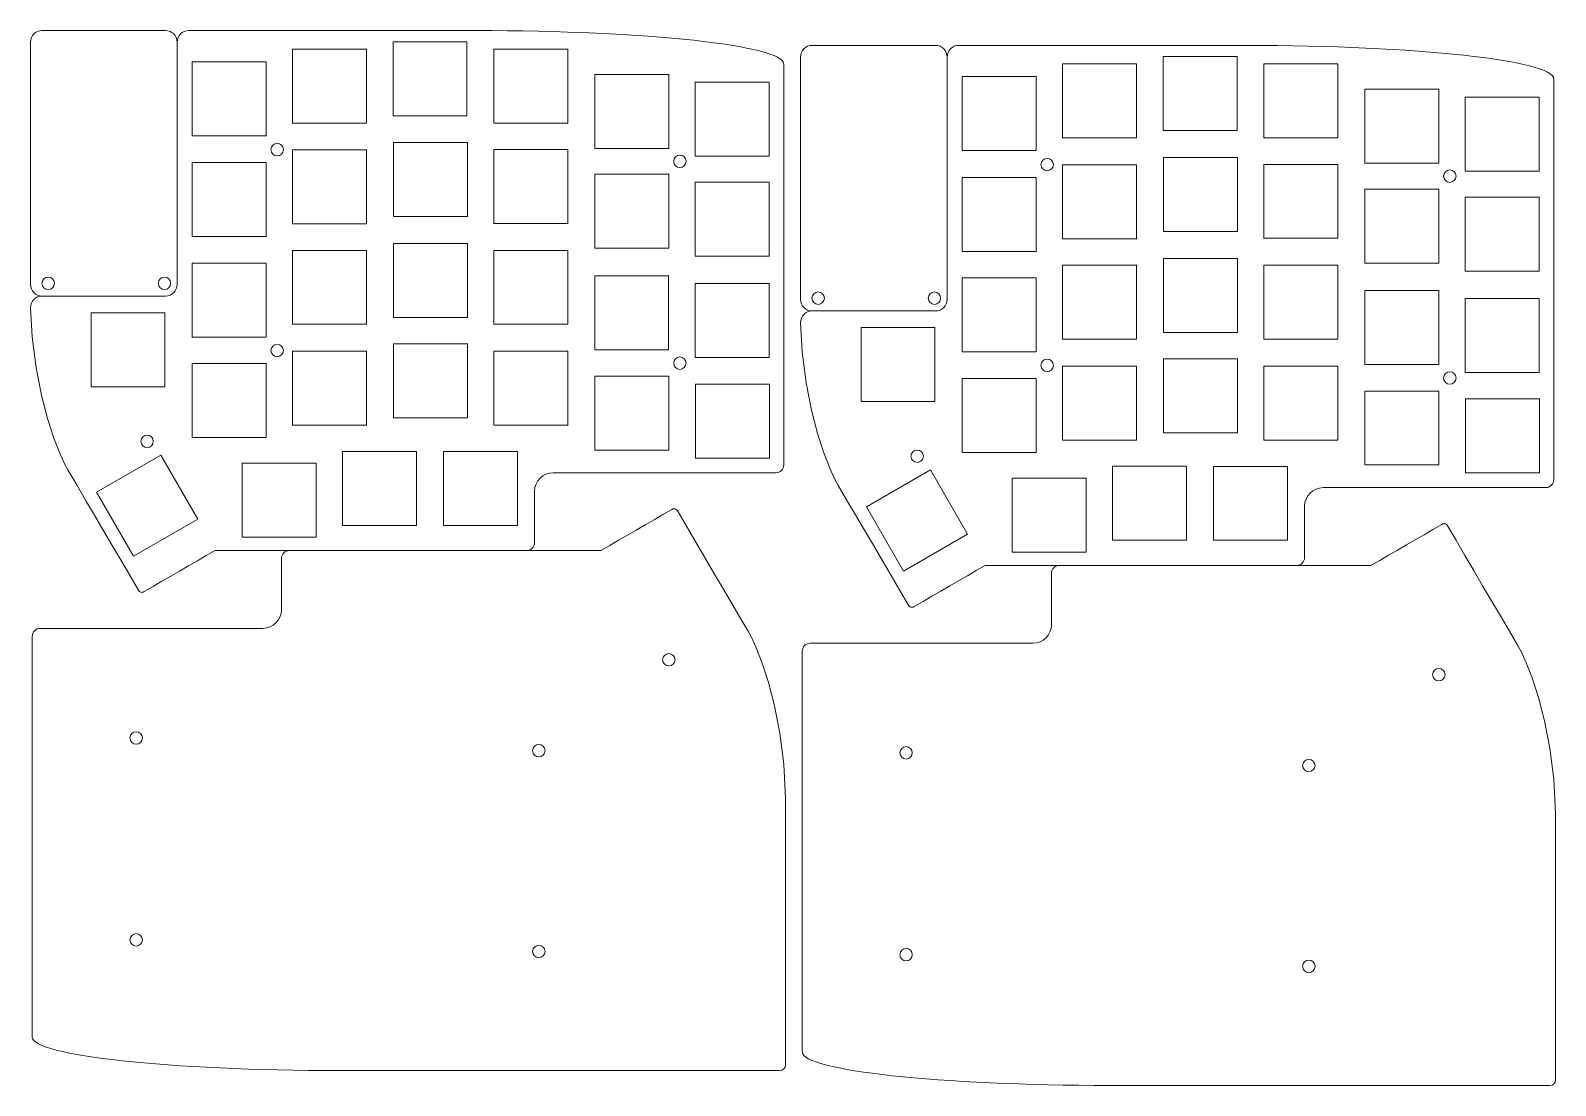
# Model space of a CAD drawing. Header units: millimetres. Extents: x 5 to 293, y -205 to -5.
import ezdxf

# ---------------------------------------------------------------- set-up
doc = ezdxf.new("R2010")
doc.units = ezdxf.units.MM
doc.header["$MEASUREMENT"] = 0
doc.layers.add('_U+30EC_U+30A4_U+30E4_U+30FC 1', color=7, linetype='Continuous')

# ---------------------------------------------------------------- blocks, each defined once
blk = doc.blocks.new('block 2')
at = {"layer": '_U+30EC_U+30A4_U+30E4_U+30FC 1', "lineweight": 0}
for points in [[(83.1, -84.6), (97.1, -84.6)], [(83.1, -94.18), (83.1, -84.6)], [(97.1, -84.6), (97.1, -98.6)], [(83.1, -98.6), (83.1, -94.18)], [(97.1, -98.6), (83.1, -98.6)]]:
    blk.add_lwpolyline(points, dxfattribs=at)
blk = doc.blocks.new('block 3')
at = {"layer": '_U+30EC_U+30A4_U+30E4_U+30FC 1', "lineweight": 0}
for points in [[(130.7, -14.75), (144.7, -14.75)], [(130.7, -28.75), (130.7, -14.75)], [(144.7, -14.75), (144.7, -28.75)], [(144.7, -28.75), (130.7, -28.75)]]:
    blk.add_lwpolyline(points, dxfattribs=at)
blk = doc.blocks.new('block 4')
at = {"layer": '_U+30EC_U+30A4_U+30E4_U+30FC 1', "lineweight": 0}
for points in [[(130.7, -33.65), (144.7, -33.65)], [(130.7, -47.65), (130.7, -33.65)], [(144.7, -33.65), (144.7, -47.65)], [(144.7, -47.65), (130.7, -47.65)]]:
    blk.add_lwpolyline(points, dxfattribs=at)
blk = doc.blocks.new('block 5')
at = {"layer": '_U+30EC_U+30A4_U+30E4_U+30FC 1', "lineweight": 0}
for points in [[(228.8, -87.43), (242.8, -87.43)], [(228.8, -97), (228.8, -87.43)], [(242.8, -87.43), (242.8, -101.43)], [(228.8, -101.43), (228.8, -97)], [(242.8, -101.43), (228.8, -101.43)]]:
    blk.add_lwpolyline(points, dxfattribs=at)
blk = doc.blocks.new('block 6')
at = {"layer": '_U+30EC_U+30A4_U+30E4_U+30FC 1', "lineweight": 0}
for points in [[(276.4, -17.57), (290.4, -17.57)], [(276.4, -31.57), (276.4, -17.57)], [(290.4, -17.57), (290.4, -31.57)], [(290.4, -31.57), (276.4, -31.57)]]:
    blk.add_lwpolyline(points, dxfattribs=at)
blk = doc.blocks.new('block 7')
at = {"layer": '_U+30EC_U+30A4_U+30E4_U+30FC 1', "lineweight": 0}
for points in [[(276.4, -36.48), (290.4, -36.48)], [(276.4, -50.47), (276.4, -36.48)], [(290.4, -36.48), (290.4, -50.47)], [(290.4, -50.47), (276.4, -50.47)]]:
    blk.add_lwpolyline(points, dxfattribs=at)

msp = doc.modelspace()

# ---------------------------------------------------------------- linework, layer by layer
at = {"layer": '_U+30EC_U+30A4_U+30E4_U+30FC 1', "lineweight": 0}
for points in [[(30.48, -4.94), (7.14, -4.94)], [(89.25, -4.94), (34.88, -4.94)], [(4.94, -5.99), (4.94, -5.99)], [(4.94, -53), (4.94, -7.14)], [(32.68, -53), (32.68, -7.15)], [(68.5, -22.45), (54.5, -22.45), (54.5, -8.45), (68.5, -8.45), (68.5, -22.45)], [(87.53, -21.06), (73.53, -21.06), (73.53, -7.06), (87.53, -7.06), (87.53, -21.06)], [(106.61, -22.45), (92.61, -22.45), (92.61, -8.45), (106.61, -8.45), (106.61, -22.45)], [(176.18, -7.76), (152.84, -7.76)], [(234.95, -7.76), (180.58, -7.76)], [(49.5, -24.85), (35.5, -24.85), (35.5, -10.85), (49.5, -10.85), (49.5, -24.85)], [(147.46, -11.29), (147.46, -87.14)], [(150.64, -8.81), (150.64, -8.81)], [(150.64, -55.82), (150.64, -9.96)], [(178.38, -55.82), (178.38, -9.97)], [(214.2, -25.27), (200.2, -25.27), (200.2, -11.27), (214.2, -11.27), (214.2, -25.27)], [(233.23, -23.88), (219.23, -23.88), (219.23, -9.88), (233.23, -9.88), (233.23, -23.88)], [(252.3, -25.27), (238.3, -25.27), (238.3, -11.27), (252.3, -11.27), (252.3, -25.27)], [(125.7, -27.25), (111.7, -27.25), (111.7, -13.25), (125.7, -13.25), (125.7, -27.25)], [(195.2, -27.67), (181.2, -27.67), (181.2, -13.67), (195.2, -13.67), (195.2, -27.67)], [(293.16, -14.11), (293.16, -89.96)], [(271.4, -30.07), (257.4, -30.07), (257.4, -16.07), (271.4, -16.07), (271.4, -30.07)], [(68.5, -41.55), (54.5, -41.55), (54.5, -27.55), (68.5, -27.55), (68.5, -41.55)], [(87.6, -40.15), (73.6, -40.15), (73.6, -26.15), (87.6, -26.15), (87.6, -40.15)], [(106.6, -41.45), (92.6, -41.45), (92.6, -27.45), (106.6, -27.45), (106.6, -41.45)], [(49.5, -43.95), (35.5, -43.95), (35.5, -29.95), (49.5, -29.95), (49.5, -43.95)], [(214.2, -44.38), (200.2, -44.38), (200.2, -30.38), (214.2, -30.38), (214.2, -44.38)], [(233.3, -42.98), (219.3, -42.98), (219.3, -28.98), (233.3, -28.98), (233.3, -42.98)], [(252.3, -44.27), (238.3, -44.27), (238.3, -30.27), (252.3, -30.27), (252.3, -44.27)], [(125.7, -46.15), (111.7, -46.15), (111.7, -32.15), (125.7, -32.15), (125.7, -46.15)], [(195.2, -46.78), (181.2, -46.78), (181.2, -32.78), (195.2, -32.78), (195.2, -46.78)], [(271.4, -48.98), (257.4, -48.98), (257.4, -34.98), (271.4, -34.98), (271.4, -48.98)], [(87.6, -59.25), (73.6, -59.25), (73.6, -45.25), (87.6, -45.25), (87.6, -59.25)], [(49.5, -62.95), (35.5, -62.95), (35.5, -48.95), (49.5, -48.95), (49.5, -62.95)], [(68.5, -60.55), (54.5, -60.55), (54.5, -46.55), (68.5, -46.55), (68.5, -60.55)], [(106.6, -60.55), (92.6, -60.55), (92.6, -46.55), (106.6, -46.55), (106.6, -60.55)], [(233.3, -62.07), (219.3, -62.07), (219.3, -48.07), (233.3, -48.07), (233.3, -62.07)], [(125.69, -65.35), (111.69, -65.35), (111.69, -51.35), (125.69, -51.35), (125.69, -65.35)], [(195.2, -65.77), (181.2, -65.77), (181.2, -51.77), (195.2, -51.77), (195.2, -65.77)], [(214.2, -63.38), (200.2, -63.38), (200.2, -49.38), (214.2, -49.38), (214.2, -63.38)], [(252.3, -63.37), (238.3, -63.37), (238.3, -49.37), (252.3, -49.37), (252.3, -63.37)], [(144.7, -66.85), (130.7, -66.85), (130.7, -52.85), (144.7, -52.85), (144.7, -66.85)], [(271.39, -68.17), (257.39, -68.17), (257.39, -54.17), (271.39, -54.17), (271.39, -68.17)], [(4.94, -56.44), (4.94, -56.44)], [(4.94, -57.4), (5.25, -62.94), (6, -68.79), (7.01, -73.96), (8.17, -78.4), (9.37, -82.07), (10.48, -84.94), (11.4, -86.96), (11.99, -88.08)], [(7.14, -55.2), (30.48, -55.2)], [(290.4, -69.68), (276.4, -69.68), (276.4, -55.68), (290.4, -55.68), (290.4, -69.68)], [(30.35, -72.35), (16.4, -72.35), (16.4, -58.35), (30.35, -58.35), (30.35, -72.35)], [(150.64, -59.27), (150.64, -59.27)], [(150.64, -60.22), (150.95, -65.77), (151.69, -71.62), (152.71, -76.78), (153.87, -81.22), (155.07, -84.9), (156.18, -87.76), (157.09, -89.78), (157.69, -90.91)], [(152.84, -58.02), (176.18, -58.02)], [(176.05, -75.17), (162.1, -75.17), (162.1, -61.17), (176.05, -61.17), (176.05, -75.17)], [(68.5, -79.65), (54.5, -79.65), (54.5, -65.65), (68.5, -65.65), (68.5, -79.65)], [(87.6, -78.25), (73.6, -78.25), (73.6, -64.25), (87.6, -64.25), (87.6, -78.25)], [(106.6, -79.65), (92.6, -79.65), (92.6, -65.65), (106.6, -65.65), (106.6, -79.65)], [(49.5, -81.95), (35.5, -81.95), (35.5, -67.95), (49.5, -67.95), (49.5, -81.95)], [(214.2, -82.47), (200.2, -82.47), (200.2, -68.47), (214.2, -68.47), (214.2, -82.47)], [(233.3, -81.07), (219.3, -81.07), (219.3, -67.07), (233.3, -67.07), (233.3, -81.07)], [(252.3, -82.47), (238.3, -82.47), (238.3, -68.47), (252.3, -68.47), (252.3, -82.47)], [(125.7, -84.35), (111.7, -84.35), (111.7, -70.35), (125.7, -70.35), (125.7, -84.35)], [(144.75, -85.85), (130.75, -85.85), (130.75, -71.85), (144.75, -71.85), (144.75, -85.85)], [(195.2, -84.78), (181.2, -84.78), (181.2, -70.78), (195.2, -70.78), (195.2, -84.78)], [(271.4, -87.17), (257.4, -87.17), (257.4, -73.17), (271.4, -73.17), (271.4, -87.17)], [(290.45, -88.67), (276.45, -88.67), (276.45, -74.67), (290.45, -74.67), (290.45, -88.67)], [(36.57, -97.41), (24.44, -104.41), (17.44, -92.29), (29.57, -85.29), (36.57, -97.41)], [(78, -98.6), (64, -98.6), (64, -84.6), (78, -84.6), (78, -98.6)], [(11.99, -88.08), (13.68, -90.95), (15.36, -93.81), (17.04, -96.67), (18.72, -99.53), (20.4, -102.39), (22.08, -105.25), (23.77, -108.12), (25.45, -110.98)], [(59, -100.85), (45, -100.85), (45, -86.85), (59, -86.85), (59, -100.85)], [(103.82, -88.64), (145.96, -88.64)], [(182.26, -100.24), (170.14, -107.24), (163.14, -95.11), (175.26, -88.11), (182.26, -100.24)], [(223.7, -101.42), (209.7, -101.42), (209.7, -87.42), (223.7, -87.42), (223.7, -101.42)], [(100.32, -92.14), (100.32, -101.89)], [(157.69, -90.91), (159.37, -93.77), (161.05, -96.63), (162.74, -99.49), (164.42, -102.35), (166.1, -105.21), (167.78, -108.08), (169.46, -110.94), (171.14, -113.8)], [(204.7, -103.67), (190.7, -103.67), (190.7, -89.67), (204.7, -89.67), (204.7, -103.67)], [(249.52, -91.46), (291.66, -91.46)], [(246.02, -94.96), (246.02, -104.71)], [(126.28, -95.6), (124.6, -96.57), (122.92, -97.54), (121.25, -98.51), (119.57, -99.48), (117.9, -100.45), (116.22, -101.42), (114.55, -102.39), (112.87, -103.36)], [(127.29, -95.75), (127.19, -95.63), (127.04, -95.54), (126.93, -95.49), (126.82, -95.45), (126.71, -95.45), (126.58, -95.46), (126.46, -95.5), (126.28, -95.6)], [(140.74, -118.64), (139.06, -115.78), (137.38, -112.92), (135.7, -110.06), (134.01, -107.2), (132.33, -104.34), (130.65, -101.47), (128.97, -98.61), (127.29, -95.75)], [(271.97, -98.43), (270.3, -99.4), (268.62, -100.37), (266.95, -101.34), (265.27, -102.31), (263.6, -103.28), (261.92, -104.25), (260.24, -105.22), (258.57, -106.19)], [(272.98, -98.57), (272.89, -98.45), (272.74, -98.36), (272.63, -98.31), (272.52, -98.28), (272.41, -98.27), (272.28, -98.28), (272.15, -98.33), (271.97, -98.43)], [(286.44, -121.47), (284.76, -118.6), (283.07, -115.74), (281.39, -112.88), (279.71, -110.02), (278.03, -107.16), (276.35, -104.3), (274.67, -101.43), (272.98, -98.57)], [(26.46, -111.12), (28.13, -110.15), (29.81, -109.18), (31.49, -108.21), (33.16, -107.24), (34.84, -106.27), (36.51, -105.3), (38.19, -104.33), (39.86, -103.36)], [(39.86, -103.36), (98.82, -103.36)], [(112.87, -103.36), (98.82, -103.36)], [(52.41, -114.59), (52.41, -104.84)], [(172.16, -113.95), (173.83, -112.98), (175.51, -112.01), (177.18, -111.04), (178.86, -110.07), (180.53, -109.1), (182.21, -108.13), (183.89, -107.16), (185.56, -106.18)], [(185.56, -106.19), (244.52, -106.19)], [(258.57, -106.19), (244.52, -106.19)], [(198.11, -117.41), (198.11, -107.66)], [(25.45, -110.98), (25.54, -111.1), (25.69, -111.19), (25.8, -111.24), (25.91, -111.27), (26.03, -111.28), (26.15, -111.26), (26.28, -111.22), (26.46, -111.12)], [(171.14, -113.8), (171.24, -113.92), (171.39, -114.01), (171.5, -114.06), (171.61, -114.1), (171.72, -114.1), (171.85, -114.09), (171.97, -114.05), (172.16, -113.95)], [(48.91, -118.09), (6.77, -118.09)], [(5.27, -195.44), (5.27, -119.59)], [(147.48, -143.78), (146.74, -137.93), (145.72, -132.77), (144.56, -128.33), (143.36, -124.65), (142.25, -121.79), (141.34, -119.77), (140.74, -118.64)], [(194.61, -120.91), (152.47, -120.91)], [(150.97, -198.26), (150.97, -122.41)], [(293.18, -146.61), (292.43, -140.76), (291.42, -135.59), (290.26, -131.15), (289.06, -127.48), (287.95, -124.61), (287.03, -122.59), (286.44, -121.47)], [(147.8, -150.28), (147.48, -143.78)], [(293.49, -153.11), (293.18, -146.61)], [(147.79, -149.33), (147.79, -149.33)], [(147.8, -150.28), (147.8, -200.74)], [(147.8, -150.28), (147.8, -150.28)], [(293.49, -152.15), (293.49, -152.15)], [(293.49, -153.11), (293.49, -203.56)], [(293.49, -153.11), (293.49, -153.11)], [(63.48, -201.79), (146.74, -201.79)], [(209.18, -204.61), (292.44, -204.61)]]:
    msp.add_lwpolyline(points, dxfattribs=at)
for points in [[(7.14, -4.94), (5.92, -4.94), (4.94, -5.92), (4.94, -7.14)], [(32.68, -7.14), (32.68, -5.92), (31.7, -4.94), (30.48, -4.94)], [(34.88, -4.94), (33.67, -4.94), (32.68, -5.92), (32.68, -7.14)], [(147.46, -11.29), (147.46, -7.78), (121.43, -4.94), (89.25, -4.94)], [(152.84, -7.76), (151.62, -7.76), (150.64, -8.75), (150.64, -9.96)], [(178.38, -9.96), (178.38, -8.75), (177.4, -7.76), (176.18, -7.76)], [(180.58, -7.76), (179.36, -7.76), (178.38, -8.75), (178.38, -9.96)], [(293.16, -14.11), (293.16, -10.6), (267.12, -7.76), (234.95, -7.76)], [(4.94, -53), (4.94, -54.21), (5.92, -55.2), (7.14, -55.2)], [(30.48, -55.2), (31.7, -55.2), (32.68, -54.21), (32.68, -53)], [(7.14, -55.2), (5.91, -55.2), (4.94, -56.17), (4.94, -57.4)], [(150.64, -55.82), (150.64, -57.04), (151.62, -58.02), (152.84, -58.02)], [(176.18, -58.02), (177.4, -58.02), (178.38, -57.04), (178.38, -55.82)], [(152.84, -58.02), (151.61, -58.02), (150.64, -58.99), (150.64, -60.22)], [(100.32, -92.14), (100.32, -90.21), (101.89, -88.64), (103.82, -88.64)], [(147.46, -87.14), (147.46, -87.97), (146.79, -88.64), (145.96, -88.64)], [(246.02, -94.96), (246.02, -93.03), (247.58, -91.46), (249.52, -91.46)], [(293.16, -89.96), (293.16, -90.79), (292.49, -91.46), (291.66, -91.46)], [(52.41, -104.86), (52.41, -104.03), (53.08, -103.36), (53.91, -103.36)], [(100.32, -101.86), (100.32, -102.69), (99.65, -103.36), (98.82, -103.36)], [(198.11, -107.69), (198.11, -106.86), (198.78, -106.19), (199.61, -106.19)], [(246.02, -104.69), (246.02, -105.52), (245.35, -106.19), (244.52, -106.19)], [(52.41, -114.59), (52.41, -116.52), (50.85, -118.09), (48.91, -118.09)], [(5.27, -119.59), (5.27, -118.76), (5.94, -118.09), (6.77, -118.09)], [(198.11, -117.41), (198.11, -119.34), (196.55, -120.91), (194.61, -120.91)], [(150.97, -122.41), (150.97, -121.58), (151.64, -120.91), (152.47, -120.91)], [(5.27, -195.44), (5.27, -198.95), (31.31, -201.79), (63.48, -201.79)], [(150.97, -198.26), (150.97, -201.77), (177.01, -204.61), (209.18, -204.61)], [(147.79, -200.74), (147.79, -201.32), (147.33, -201.79), (146.74, -201.79)], [(293.49, -203.56), (293.49, -204.14), (293.02, -204.61), (292.44, -204.61)]]:
    msp.add_open_spline(points, degree=3, dxfattribs=at)
for points in [[(52.78, -27.49), (52.78, -26.85), (52.26, -26.32), (51.61, -26.32), (50.96, -26.32), (50.44, -26.85), (50.44, -27.49), (50.44, -28.14), (50.96, -28.67), (51.61, -28.67), (52.26, -28.67), (52.78, -28.14), (52.78, -27.49)], [(128.98, -29.69), (128.98, -29.05), (128.46, -28.52), (127.81, -28.52), (127.16, -28.52), (126.64, -29.05), (126.64, -29.69), (126.64, -30.34), (127.16, -30.87), (127.81, -30.87), (128.46, -30.87), (128.98, -30.34), (128.98, -29.69)], [(198.48, -30.32), (198.48, -29.67), (197.96, -29.14), (197.31, -29.14), (196.66, -29.14), (196.13, -29.67), (196.13, -30.32), (196.13, -30.97), (196.66, -31.49), (197.31, -31.49), (197.96, -31.49), (198.48, -30.97), (198.48, -30.32)], [(274.68, -32.52), (274.68, -31.87), (274.16, -31.34), (273.51, -31.34), (272.86, -31.34), (272.33, -31.87), (272.33, -32.52), (272.33, -33.17), (272.86, -33.69), (273.51, -33.69), (274.16, -33.69), (274.68, -33.17), (274.68, -32.52)], [(9.46, -52.78), (9.46, -52.13), (8.93, -51.61), (8.28, -51.61), (7.63, -51.61), (7.11, -52.13), (7.11, -52.78), (7.11, -53.43), (7.63, -53.96), (8.28, -53.96), (8.93, -53.96), (9.46, -53.43), (9.46, -52.78)], [(31.46, -52.78), (31.46, -52.13), (30.93, -51.61), (30.28, -51.61), (29.63, -51.61), (29.11, -52.13), (29.11, -52.78), (29.11, -53.43), (29.63, -53.96), (30.28, -53.96), (30.93, -53.96), (31.46, -53.43), (31.46, -52.78)], [(155.15, -55.6), (155.15, -54.96), (154.63, -54.43), (153.98, -54.43), (153.33, -54.43), (152.81, -54.96), (152.81, -55.6), (152.81, -56.25), (153.33, -56.78), (153.98, -56.78), (154.63, -56.78), (155.15, -56.25), (155.15, -55.6)], [(177.15, -55.6), (177.15, -54.96), (176.63, -54.43), (175.98, -54.43), (175.33, -54.43), (174.81, -54.96), (174.81, -55.6), (174.81, -56.25), (175.33, -56.78), (175.98, -56.78), (176.63, -56.78), (177.15, -56.25), (177.15, -55.6)], [(52.78, -65.49), (52.78, -64.85), (52.26, -64.32), (51.61, -64.32), (50.96, -64.32), (50.44, -64.85), (50.44, -65.49), (50.44, -66.14), (50.96, -66.67), (51.61, -66.67), (52.26, -66.67), (52.78, -66.14), (52.78, -65.49)], [(128.98, -67.89), (128.98, -67.25), (128.46, -66.72), (127.81, -66.72), (127.16, -66.72), (126.64, -67.25), (126.64, -67.89), (126.64, -68.54), (127.16, -69.07), (127.81, -69.07), (128.46, -69.07), (128.98, -68.54), (128.98, -67.89)], [(198.48, -68.32), (198.48, -67.67), (197.96, -67.14), (197.31, -67.14), (196.66, -67.14), (196.13, -67.67), (196.13, -68.32), (196.13, -68.97), (196.66, -69.49), (197.31, -69.49), (197.96, -69.49), (198.48, -68.97), (198.48, -68.32)], [(274.68, -70.72), (274.68, -70.07), (274.16, -69.54), (273.51, -69.54), (272.86, -69.54), (272.33, -70.07), (272.33, -70.72), (272.33, -71.37), (272.86, -71.89), (273.51, -71.89), (274.16, -71.89), (274.68, -71.37), (274.68, -70.72)], [(28.18, -82.69), (28.18, -82.05), (27.66, -81.52), (27.01, -81.52), (26.36, -81.52), (25.84, -82.05), (25.84, -82.69), (25.84, -83.34), (26.36, -83.87), (27.01, -83.87), (27.66, -83.87), (28.18, -83.34), (28.18, -82.69)], [(173.88, -85.52), (173.88, -84.87), (173.36, -84.34), (172.71, -84.34), (172.06, -84.34), (171.53, -84.87), (171.53, -85.52), (171.53, -86.17), (172.06, -86.69), (172.71, -86.69), (173.36, -86.69), (173.88, -86.17), (173.88, -85.52)], [(124.55, -124.03), (124.55, -124.68), (125.08, -125.21), (125.72, -125.21), (126.37, -125.21), (126.9, -124.68), (126.9, -124.03), (126.9, -123.38), (126.37, -122.86), (125.72, -122.86), (125.08, -122.86), (124.55, -123.38), (124.55, -124.03)], [(270.25, -126.85), (270.25, -127.5), (270.77, -128.03), (271.42, -128.03), (272.07, -128.03), (272.59, -127.5), (272.59, -126.85), (272.59, -126.21), (272.07, -125.68), (271.42, -125.68), (270.77, -125.68), (270.25, -126.21), (270.25, -126.85)], [(23.75, -138.83), (23.75, -139.48), (24.28, -140.01), (24.92, -140.01), (25.57, -140.01), (26.1, -139.48), (26.1, -138.83), (26.1, -138.18), (25.57, -137.66), (24.92, -137.66), (24.28, -137.66), (23.75, -138.18), (23.75, -138.83)], [(99.95, -141.23), (99.95, -141.88), (100.48, -142.41), (101.12, -142.41), (101.77, -142.41), (102.3, -141.88), (102.3, -141.23), (102.3, -140.58), (101.77, -140.06), (101.12, -140.06), (100.48, -140.06), (99.95, -140.58), (99.95, -141.23)], [(169.45, -141.65), (169.45, -142.3), (169.97, -142.83), (170.62, -142.83), (171.27, -142.83), (171.79, -142.3), (171.79, -141.65), (171.79, -141.01), (171.27, -140.48), (170.62, -140.48), (169.97, -140.48), (169.45, -141.01), (169.45, -141.65)], [(245.65, -144.05), (245.65, -144.7), (246.17, -145.23), (246.82, -145.23), (247.47, -145.23), (247.99, -144.7), (247.99, -144.05), (247.99, -143.41), (247.47, -142.88), (246.82, -142.88), (246.17, -142.88), (245.65, -143.41), (245.65, -144.05)], [(23.75, -177.03), (23.75, -177.68), (24.28, -178.21), (24.92, -178.21), (25.57, -178.21), (26.1, -177.68), (26.1, -177.03), (26.1, -176.38), (25.57, -175.86), (24.92, -175.86), (24.28, -175.86), (23.75, -176.38), (23.75, -177.03)], [(99.95, -179.23), (99.95, -179.88), (100.48, -180.41), (101.12, -180.41), (101.77, -180.41), (102.3, -179.88), (102.3, -179.23), (102.3, -178.58), (101.77, -178.06), (101.12, -178.06), (100.48, -178.06), (99.95, -178.58), (99.95, -179.23)], [(169.45, -179.85), (169.45, -180.5), (169.97, -181.03), (170.62, -181.03), (171.27, -181.03), (171.79, -180.5), (171.79, -179.85), (171.79, -179.21), (171.27, -178.68), (170.62, -178.68), (169.97, -178.68), (169.45, -179.21), (169.45, -179.85)], [(245.65, -182.05), (245.65, -182.7), (246.17, -183.23), (246.82, -183.23), (247.47, -183.23), (247.99, -182.7), (247.99, -182.05), (247.99, -181.41), (247.47, -180.88), (246.82, -180.88), (246.17, -180.88), (245.65, -181.41), (245.65, -182.05)]]:
    msp.add_open_spline(points, degree=3, knots=[0, 0, 0, 0, 1, 1, 1, 2, 2, 2, 3, 3, 3, 4, 4, 4, 4], dxfattribs=at)

# ---------------------------------------------------------------- block references
at = {"layer": '_U+30EC_U+30A4_U+30E4_U+30FC 1'}
for name in ['block 3', 'block 6', 'block 4', 'block 7', 'block 2', 'block 5']:
    msp.add_blockref(name, (0, 0), dxfattribs=at)

doc.saveas('drawing.dxf')
